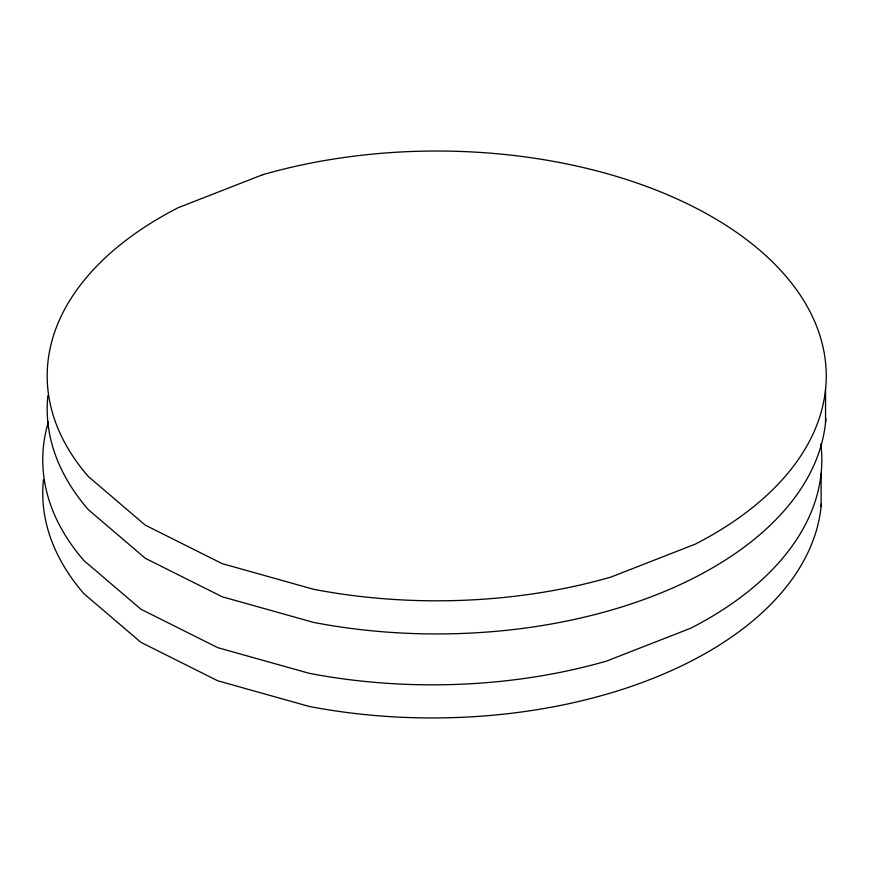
<?xml version="1.0" encoding="UTF-8"?>
<svg xmlns="http://www.w3.org/2000/svg" width="869" height="869" viewBox="0 0 869 869"><rect width="100%" height="100%" fill="white"/><g stroke="black" fill="none" stroke-linecap="round" stroke-linejoin="round"><path stroke-width="1.3" d="M825.55 389.345L825.55 422.475M821.129 473.366L821.129 506.497M825.898 418.5A389.529 224.897 0 0 1 313.622 622.421L222.171 596.764L145.329 558.311L88.356 509.679A389.529 224.897 0 0 1 47.871 395.634M820.836 443.95A389.529 224.897 0 0 1 690.801 628.178L606.584 661.07A389.529 224.897 0 0 1 309.201 673.312L217.739 647.655L140.908 609.202L83.924 560.57A389.529 224.897 0 0 1 48.382 421.867M821.368 503.846A389.529 224.897 0 0 1 309.201 706.443L217.739 680.785L140.908 642.332L83.924 593.701A389.529 224.897 0 0 1 43.45 479.655M262.416 174.799L178.199 207.691A389.529 224.897 0 0 0 88.356 476.549L145.329 525.18L222.171 563.633L313.622 589.291A389.529 224.897 0 0 0 611.005 577.049L695.233 544.146A389.529 224.897 0 0 0 759.343 249.903A389.529 224.897 0 0 0 262.416 174.799"/></g></svg>
